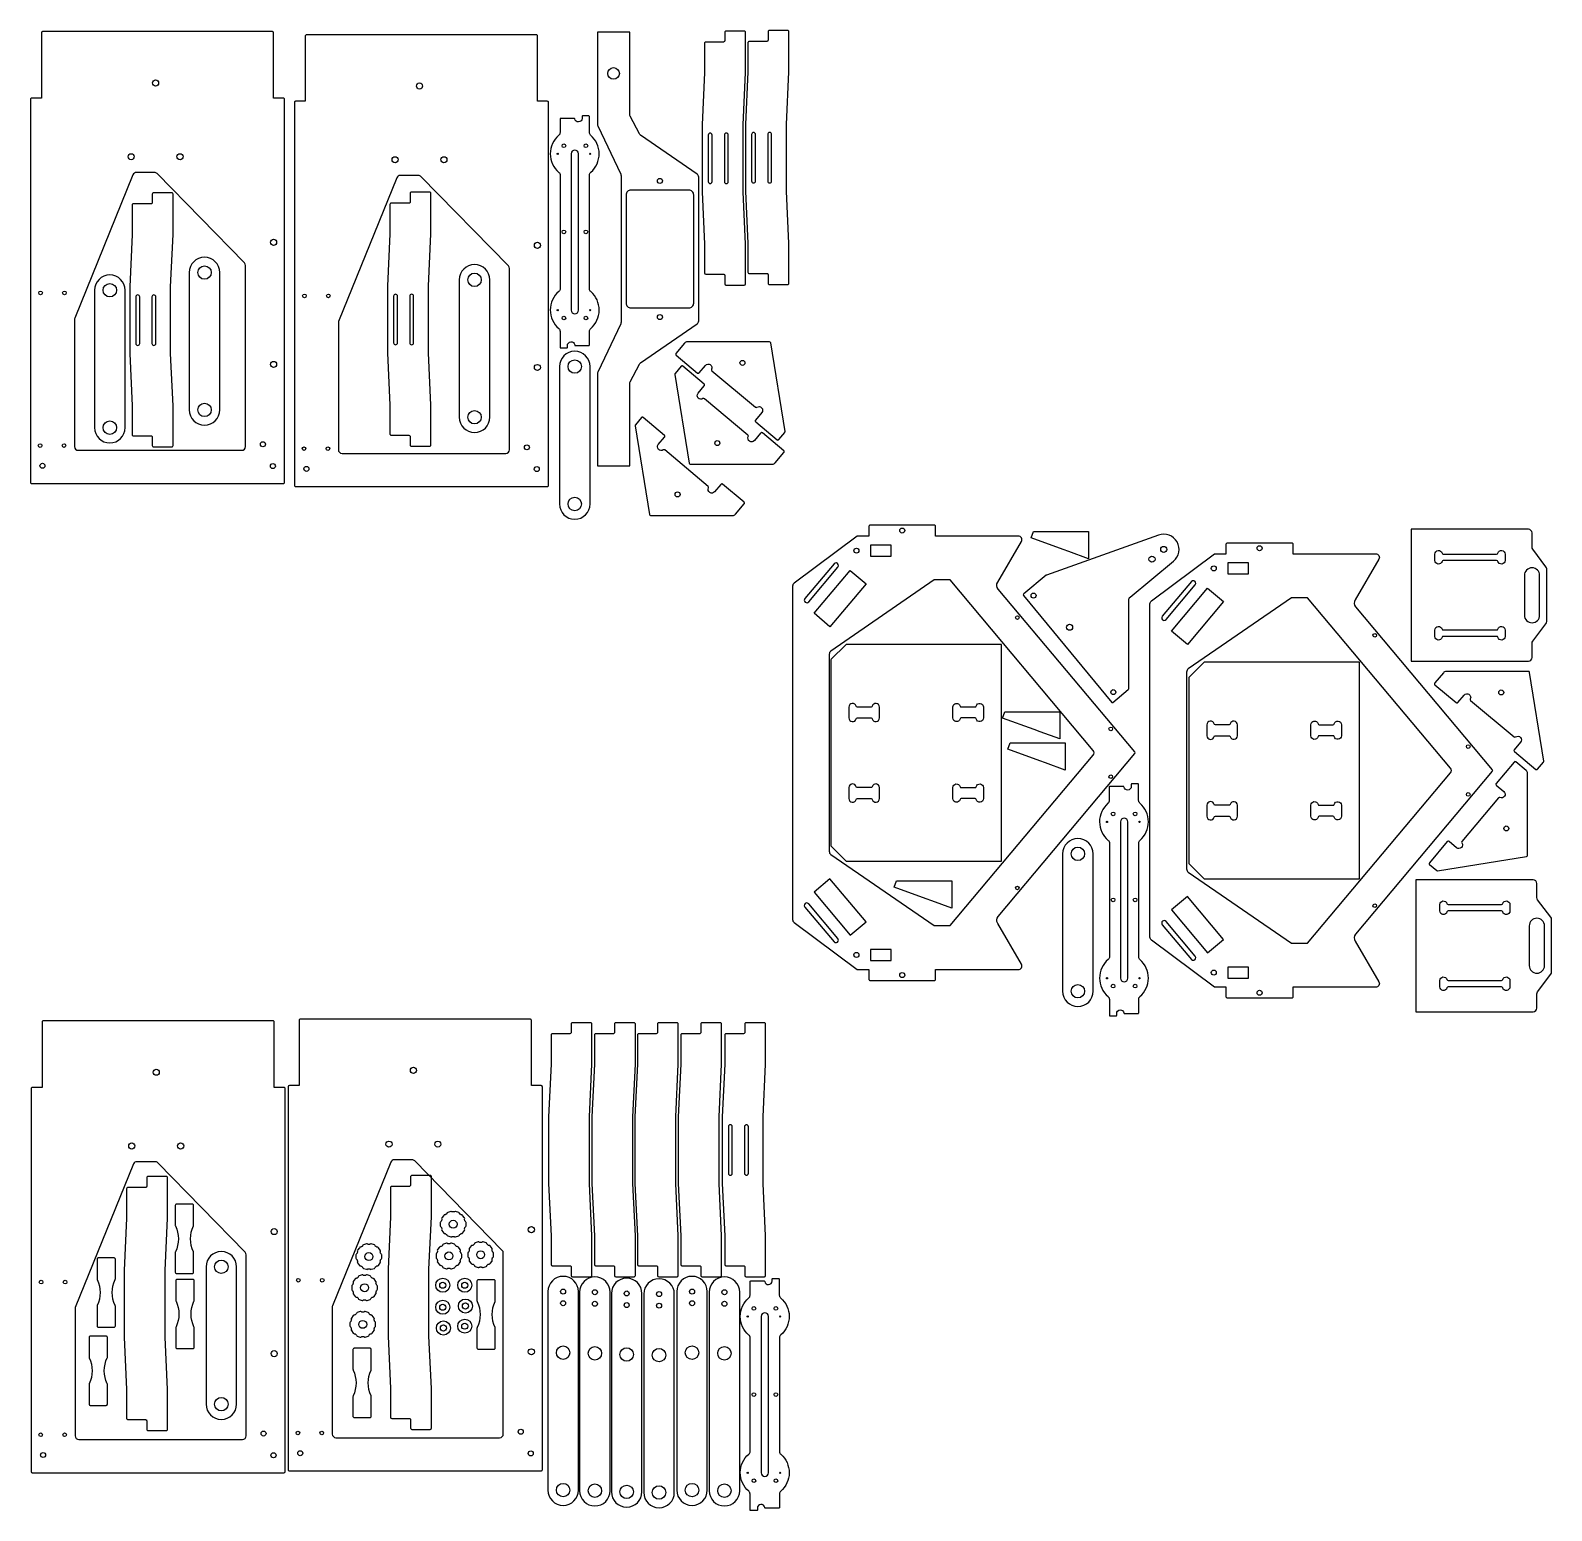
# Model space of a CAD drawing. Header units: millimetres. Extents: x -1778 to 3212, y -1781 to 643.
# Drawn here: x 722 to 3212, y -1781 to 643 of the extents above; entities that cross this region are included whole.
import ezdxf

# ---------------------------------------------------------------- set-up
doc = ezdxf.new("R2010")
doc.units = ezdxf.units.MM
doc.layers.add('Schneiden', color=7, linetype='Continuous')

msp = doc.modelspace()

# ---------------------------------------------------------------- linework, layer by layer
at = {"layer": 'Schneiden', "color": 250, "linetype": 'Continuous'}
for points in [[(757, -99), (767, -99), (1093, -99), (1103, -99), (1136, -99, 0.414214), (1138, -97), (1138, 530, 0.414214), (1136, 532), (1120, 532), (1120, 581.5), (1120, 591.5), (1120, 639, 0.414214), (1118, 641), (742, 641, 0.414214), (740, 639), (740, 591.5), (740, 581.5), (740, 532), (724, 532, 0.414214), (722, 530), (722, -97, 0.414214), (724, -99)], [(1189, -104), (1199, -104), (1525, -104), (1535, -104), (1568, -104, 0.414214), (1570, -102), (1570, 525, 0.414214), (1568, 527), (1552, 527), (1552, 576.5), (1552, 586.5), (1552, 634, 0.414214), (1550, 636), (1174, 636, 0.414214), (1172, 634), (1172, 586.5), (1172, 576.5), (1172, 527), (1156, 527, 0.414214), (1154, 525), (1154, -102, 0.414214), (1156, -104)], [(1720.7, 471.4, -0.121609), (1718.8, 473.6), (1703.7, 502.3, -0.121609), (1703, 505.1), (1703, 640), (1650, 640), (1650, 489.1, 0.11159), (1650.6, 486.5), (1688.2, 407.5, -0.11159), (1688.8, 404.9), (1688.8, 165.1, -0.11159), (1688.2, 162.5), (1650.6, 83.5, 0.11159), (1650, 80.9), (1650, -70), (1703, -70), (1703, 64.9, -0.121609), (1703.7, 67.7), (1718.8, 96.4, -0.121609), (1720.7, 98.6), (1813.4, 162.4, 0.246869), (1816, 167.3), (1816, 402.7, 0.246869), (1813.4, 407.6)], [(1830.5, 244), (1840.5, 244), (1856.5, 244, -0.414214), (1858.5, 242), (1858.5, 228, 0.414214), (1860.5, 226), (1890.5, 226, 0.414214), (1892.5, 228), (1892.5, 292.9, 0.01162), (1892.5, 293.1), (1888.5, 378.9, -0.01162), (1888.5, 379.1), (1888.5, 487.9, -0.01162), (1888.5, 488.1), (1892.5, 573.9, 0.01162), (1892.5, 574.1), (1892.5, 640, 0.414214), (1890.5, 642), (1860.5, 642, 0.414214), (1858.5, 640), (1858.5, 626, -0.414214), (1856.5, 624), (1840.5, 624), (1830.5, 624), (1827.5, 624, 0.414214), (1825.5, 622), (1825.5, 574.1, -0.01162), (1825.5, 573.9), (1821.5, 488.1, 0.01162), (1821.5, 487.9), (1821.5, 379.1, 0.01162), (1821.5, 378.9), (1825.5, 293.1, -0.01162), (1825.5, 292.9), (1825.5, 246, 0.414214), (1827.5, 244)], [(1901.5, 245), (1911.5, 245), (1927.5, 245, -0.414214), (1929.5, 243), (1929.5, 229, 0.414214), (1931.5, 227), (1961.5, 227, 0.414214), (1963.5, 229), (1963.5, 293.9, 0.01162), (1963.5, 294.1), (1959.5, 379.9, -0.01162), (1959.5, 380.1), (1959.5, 488.9, -0.01162), (1959.5, 489.1), (1963.5, 574.9, 0.01162), (1963.5, 575.1), (1963.5, 641, 0.414214), (1961.5, 643), (1931.5, 643, 0.414214), (1929.5, 641), (1929.5, 627, -0.414214), (1927.5, 625), (1911.5, 625), (1901.5, 625), (1898.5, 625, 0.414214), (1896.5, 623), (1896.5, 575.1, -0.01162), (1896.5, 574.9), (1892.5, 489.1, 0.01162), (1892.5, 488.9), (1892.5, 380.1, 0.01162), (1892.5, 379.9), (1896.5, 294.1, -0.01162), (1896.5, 293.9), (1896.5, 247, 0.414214), (1898.5, 245)], [(1637, 150.1, -0.218466), (1639.1, 154.7, 0.45717), (1639.3, 215.2, -0.217028), (1637.2, 219.7), (1637.2, 406.3, -0.217028), (1639.3, 410.8, 0.457998), (1639, 471.4, -0.219183), (1636.9, 476), (1636.9, 502, 0.414214), (1635.9, 503), (1625.9, 503, 0.414214), (1624.9, 502), (1624.9, 499, -0.930777), (1613, 498.1, 0.372825), (1612, 499), (1605.9, 499), (1595.9, 499), (1589.9, 499, 0.414214), (1588.9, 498), (1588.9, 475.8, -0.217748), (1586.8, 471.3, 0.459656), (1587.1, 410.5, -0.219898), (1589.2, 406), (1589.2, 220, -0.219898), (1587.1, 215.5, 0.460487), (1586.9, 154.7, -0.218466), (1589, 150.1), (1589, 124, 0.414214), (1590, 123), (1600, 123, 0.414214), (1601, 124), (1601, 127, -0.930777), (1612.9, 127.9, 0.372825), (1613.9, 127), (1620, 127), (1630, 127), (1636, 127, 0.414214), (1637, 128)], [(1831.5, 395.4, 1), (1837.9, 395.4), (1837.9, 471.6, 1), (1831.5, 471.6)], [(1864.3, 471.6, 1), (1857.9, 471.6), (1857.9, 395.4, 1), (1864.3, 395.4)], [(1902.5, 396.4, 1), (1908.9, 396.4), (1908.9, 472.6, 1), (1902.5, 472.6)], [(1935.3, 472.6, 1), (1928.9, 472.6), (1928.9, 396.4, 1), (1935.3, 396.4)], [(1607.2, 185, 1), (1619.2, 185), (1619.2, 441, 1), (1607.2, 441)], [(929.3, 408.6, 0.201931), (925, 410.4), (895.5, 410.4, 0.305354), (889.9, 406.7), (794.5, 171.5, 0.096637), (794.1, 169.3), (794.1, -38.6, 0.414214), (800.1, -44.6), (1068.1, -44.6, 0.414214), (1074.1, -38.6), (1074.1, 258, 0.195897), (1072.4, 262.2)], [(1361.3, 403.6, 0.201931), (1357, 405.4), (1327.5, 405.4, 0.305354), (1321.9, 401.7), (1226.5, 166.5, 0.096637), (1226.1, 164.3), (1226.1, -43.6, 0.414214), (1232.1, -49.6), (1500.1, -49.6, 0.414214), (1506.1, -43.6), (1506.1, 253, 0.195897), (1504.4, 257.2)], [(955.5, -37), (955.5, 27.9, 0.01162), (955.5, 28.1), (951.5, 113.9, -0.01162), (951.5, 114.1), (951.5, 222.9, -0.01162), (951.5, 223.1), (955.5, 308.9, 0.01162), (955.5, 309.1), (955.5, 375, 0.414214), (953.5, 377), (923.5, 377, 0.414214), (921.5, 375), (921.5, 361, -0.414214), (919.5, 359), (903.5, 359), (893.5, 359), (890.5, 359, 0.414214), (888.5, 357), (888.5, 309.1, -0.01162), (888.5, 308.9), (884.5, 223.1, 0.01162), (884.5, 222.9), (884.5, 114.1, 0.01162), (884.5, 113.9), (888.5, 28.1, -0.01162), (888.5, 27.9), (888.5, -19, 0.414214), (890.5, -21), (893.5, -21), (903.5, -21), (919.5, -21, -0.414214), (921.5, -23), (921.5, -37, 0.414214), (923.5, -39), (953.5, -39, 0.414214)], [(1377.5, -36), (1377.5, 28.9, 0.01162), (1377.5, 29.1), (1373.5, 114.9, -0.01162), (1373.5, 115.1), (1373.5, 223.9, -0.01162), (1373.5, 224.1), (1377.5, 309.9, 0.01162), (1377.5, 310.1), (1377.5, 376, 0.414214), (1375.5, 378), (1345.5, 378, 0.414214), (1343.5, 376), (1343.5, 362, -0.414214), (1341.5, 360), (1325.5, 360), (1315.5, 360), (1312.5, 360, 0.414214), (1310.5, 358), (1310.5, 310.1, -0.01162), (1310.5, 309.9), (1306.5, 224.1, 0.01162), (1306.5, 223.9), (1306.5, 115.1, 0.01162), (1306.5, 114.9), (1310.5, 29.1, -0.01162), (1310.5, 28.9), (1310.5, -18, 0.414214), (1312.5, -20), (1315.5, -20), (1325.5, -20), (1341.5, -20, -0.414214), (1343.5, -22), (1343.5, -36, 0.414214), (1345.5, -38), (1375.5, -38, 0.414214)], [(1705, 188.5), (1799.8, 188.5, 0.414214), (1807.8, 196.5), (1807.8, 373.5, 0.414214), (1799.8, 381.5), (1705, 381.5, 0.414214), (1697, 373.5), (1697, 196.5, 0.414214)], [(1032, 246.5, 1), (982, 246.5), (982, 21.5, 1), (1032, 21.5)], [(1474, 234.5, 1), (1424, 234.5), (1424, 9.5, 1), (1474, 9.5)], [(877, 217.5, 1), (827, 217.5), (827, -7.5, 1), (877, -7.5)], [(894.5, 130.4, 1), (900.9, 130.4), (900.9, 206.6, 1), (894.5, 206.6)], [(927.3, 206.6, 1), (920.9, 206.6), (920.9, 130.4, 1), (927.3, 130.4)], [(1316.5, 131.4, 1), (1322.9, 131.4), (1322.9, 207.6, 1), (1316.5, 207.6)], [(1349.3, 207.6, 1), (1342.9, 207.6), (1342.9, 131.4, 1), (1349.3, 131.4)], [(1827, 94.5, -0.881018), (1837, 88, 0.341999), (1837.5, 85.6), (1908.7, 25.9, 0.341999), (1911.1, 25.8, -0.881018), (1919.2, 17.1), (1908.9, 4.8, 0.414214), (1909.2, 2), (1944.1, -27.3, 0.414214), (1946.9, -27.1), (1956.7, -15.4, 0.217775), (1957.2, -13.8), (1933.8, 131.5, 0.36821), (1931.8, 133.2), (1797.5, 133.2, 0.221695), (1792.9, 131), (1778.7, 114.1, 0.414214), (1779, 111.3), (1813.9, 81.9, 0.414214), (1816.7, 82.2)], [(1638, 92.5, 1), (1588, 92.5), (1588, -132.5, 1), (1638, -132.5)], [(1907, -28.6, -0.881018), (1897, -22.2, 0.341999), (1896.5, -19.8), (1825.3, 39.9, 0.341999), (1822.9, 40, -0.881018), (1814.8, 48.8), (1825.1, 61, 0.414214), (1824.8, 63.8), (1789.9, 93.2, 0.414214), (1787.1, 92.9), (1777.3, 81.2, 0.217775), (1776.8, 79.6), (1800.2, -65.6, 0.36821), (1802.2, -67.3), (1936.5, -67.3, 0.221695), (1941.1, -65.2), (1955.3, -48.2, 0.414214), (1955.1, -45.4), (1920.1, -16.1, 0.414214), (1917.3, -16.4)], [(1842, -112.6, -0.881018), (1832, -106.2, 0.341999), (1831.5, -103.8), (1760.3, -44.1, 0.341999), (1757.9, -44, -0.881018), (1749.8, -35.2), (1760.1, -23, 0.414214), (1759.8, -20.2), (1724.9, 9.2, 0.414214), (1722.1, 8.9), (1712.3, -2.8, 0.217775), (1711.8, -4.4), (1735.2, -149.6, 0.36821), (1737.2, -151.3), (1871.5, -151.3, 0.221695), (1876.1, -149.2), (1890.3, -132.2, 0.414214), (1890.1, -129.4), (1855.1, -100.1, 0.414214), (1852.3, -100.4)], [(2203.6, -895), (2339.1, -895, 0.579471), (2344.3, -886), (2305.3, -819.4, -0.317047), (2306.2, -807.9), (2530, -541.3, 0.36397), (2530, -538.7), (2306.2, -272.1, -0.317047), (2305.3, -260.6), (2344.3, -194, 0.579471), (2339.1, -185), (2203.6, -185), (2203.6, -169, 0.414214), (2201.6, -167), (2096.6, -167, 0.414214), (2094.6, -169), (2094.6, -185), (2075.5, -185), (1972, -262.2, 0.236828), (1969.6, -267), (1969.6, -813, 0.236828), (1972, -817.8), (2075.5, -895), (2094.6, -895), (2094.6, -911, 0.414214), (2096.6, -913), (2201.6, -913, 0.414214), (2203.6, -911)], [(3181.2, -206.7, -0.163344), (3180, -203.1), (3180, -180, 0.414214), (3174, -174), (2982, -174), (2982, -390), (3174, -390, 0.414214), (3180, -384), (3180, -360.9, -0.163344), (3181.2, -357.3), (3202.8, -328.8, 0.163344), (3204, -325.2), (3204, -238.8, 0.163344), (3202.8, -235.2)], [(2384.7, -249.3), (2347.9, -279.7, 0.414214), (2347.7, -282.5), (2492.3, -457.5, 0.414214), (2493.7, -457.6), (2519.1, -436.6, 0.223711), (2519.9, -435), (2519.9, -289.6, -0.223711), (2522.1, -285), (2593.1, -226.3, 0.839713), (2568.8, -183.5), (2385.3, -249, 0.087126)], [(2891.2, -836.9, 0.317047), (2890.3, -848.4), (2929.3, -915, -0.579471), (2924.1, -924), (2788.6, -924), (2788.6, -940, -0.414214), (2786.6, -942), (2681.6, -942, -0.414214), (2679.6, -940), (2679.6, -924), (2660.5, -924), (2557, -846.8, -0.236828), (2554.6, -842), (2554.6, -296, -0.236828), (2557, -291.2), (2660.5, -214), (2679.6, -214), (2679.6, -198, -0.414214), (2681.6, -196), (2786.6, -196, -0.414214), (2788.6, -198), (2788.6, -214), (2924.1, -214, -0.579471), (2929.3, -223), (2890.3, -289.6, 0.317047), (2891.2, -301.1), (3115, -567.7, -0.36397), (3115, -570.3)], [(3122, -214.5, 0.340196), (3124, -213.1, -0.878153), (3135.8, -214.6), (3135.8, -225, -0.878153), (3124, -226.5, 0.340196), (3122, -225), (3034.7, -225, 0.340196), (3032.8, -226.5, -0.878153), (3021, -225), (3021, -214.6, -0.878153), (3032.8, -213.1, 0.340196), (3034.7, -214.5)], [(2043.7, -235.8, 1), (2037.4, -230.6), (1989.7, -287.4, 1), (1996, -292.7)], [(3167.5, -314.5, 1), (3192.5, -314.5), (3192.5, -249.5, 1), (3167.5, -249.5)], [(2029.6, -701.3, 0.246315), (2032.2, -706.3), (2201.1, -823), (2227.5, -823), (2461.7, -543.9, 0.36397), (2461.7, -536.1), (2227.5, -257), (2201.1, -257), (2032.2, -373.7, 0.246315), (2029.6, -378.7)], [(2628.7, -264.8, 1), (2622.4, -259.6), (2574.7, -316.4, 1), (2581, -321.7)], [(2614.6, -730.3, 0.246315), (2617.2, -735.3), (2786.1, -852), (2812.5, -852), (3046.7, -572.9, 0.36397), (3046.7, -565.1), (2812.5, -286), (2786.1, -286), (2617.2, -402.7, 0.246315), (2614.6, -407.7)], [(3034.7, -338.9), (3122, -338.9, 0.340196), (3124, -337.5, -0.878153), (3135.8, -339), (3135.8, -349.4, -0.878153), (3124, -350.9, 0.340196), (3122, -349.4), (3034.7, -349.4, 0.340196), (3032.8, -350.9, -0.878153), (3021, -349.4), (3021, -339, -0.878153), (3032.8, -337.5, 0.340196)], [(2032.8, -693.1), (2056.6, -716.9, 0.198912), (2058, -717.5), (2302.2, -717.5), (2311.8, -717.5), (2311.8, -362.5), (2302.2, -362.5), (2058, -362.5, 0.198912), (2056.6, -363.1), (2032.8, -386.9, 0.198912), (2032.2, -388.3), (2032.2, -691.7, 0.198912)], [(2618.8, -722.1), (2642.6, -745.9, 0.198912), (2644, -746.5), (2888.2, -746.5), (2897.8, -746.5), (2897.8, -391.5), (2888.2, -391.5), (2644, -391.5, 0.198912), (2642.6, -392.1), (2618.8, -415.9, 0.198912), (2618.2, -417.3), (2618.2, -720.7, 0.198912)], [(3069, -445.4, -0.881018), (3079, -451.8, 0.341999), (3079.5, -454.2), (3150.7, -513.9, 0.341999), (3153.1, -514, -0.881018), (3161.2, -522.8), (3150.9, -535, 0.414214), (3151.2, -537.8), (3186.1, -567.1, 0.414214), (3188.9, -566.9), (3198.7, -555.2, 0.217775), (3199.2, -553.6), (3175.8, -408.3, 0.36821), (3173.8, -406.7), (3039.5, -406.7, 0.221695), (3034.9, -408.8), (3020.7, -425.7, 0.414214), (3021, -428.6), (3055.9, -457.9, 0.414214), (3058.7, -457.6)], [(2075.6, -465.1, -0.341999), (2073.7, -463.6, 0.881018), (2061.8, -465.1), (2061.8, -483, 0.881018), (2073.7, -484.5, -0.341999), (2075.6, -483), (2098.2, -483, -0.341999), (2100.1, -484.5, 0.881018), (2111.9, -483), (2111.9, -465.1, 0.881018), (2100.1, -463.6, -0.341999), (2098.2, -465.1)], [(2268.2, -465, 0.341999), (2270.1, -463.5, -0.881018), (2281.9, -465), (2281.9, -483, -0.881018), (2270.1, -484.5, 0.341999), (2268.2, -483), (2245.6, -483, 0.341999), (2243.7, -484.5, -0.881018), (2231.8, -483), (2231.8, -465, -0.881018), (2243.7, -463.5, 0.341999), (2245.6, -465)], [(2661.6, -494.1, -0.341999), (2659.7, -492.6, 0.881018), (2647.8, -494.1), (2647.8, -512, 0.881018), (2659.7, -513.5, -0.341999), (2661.6, -512), (2684.2, -512, -0.341999), (2686.1, -513.5, 0.881018), (2697.9, -512), (2697.9, -494.1, 0.881018), (2686.1, -492.6, -0.341999), (2684.2, -494.1)], [(2854.2, -494, 0.341999), (2856.1, -492.5, -0.881018), (2867.9, -494), (2867.9, -512, -0.881018), (2856.1, -513.5, 0.341999), (2854.2, -512), (2831.6, -512, 0.341999), (2829.7, -513.5, -0.881018), (2817.8, -512), (2817.8, -494, -0.881018), (2829.7, -492.5, 0.341999), (2831.6, -494)], [(3133.8, -603.3, -0.881018), (3127.3, -613.3, 0.341999), (3124.9, -613.8), (3065.2, -685, 0.341999), (3065.1, -687.4, -0.881018), (3056.4, -695.5), (3044.1, -685.2, 0.414214), (3041.3, -685.5), (3012, -720.4, 0.414214), (3012.2, -723.2), (3023.9, -733, 0.217775), (3025.5, -733.5), (3170.8, -710.1, 0.36821), (3172.5, -708.1), (3172.5, -573.8, 0.221695), (3170.3, -569.2), (3153.4, -555, 0.414214), (3150.6, -555.2), (3121.3, -590.2, 0.414214), (3121.5, -593)], [(2061.8, -615, 0.881018), (2073.7, -616.5, -0.341999), (2075.6, -615), (2098.2, -615, -0.341999), (2100.1, -616.5, 0.881018), (2111.9, -615), (2111.9, -597, 0.881018), (2100.1, -595.5, -0.341999), (2098.2, -597), (2075.6, -597, -0.341999), (2073.7, -595.5, 0.881018), (2061.8, -597)], [(2245.6, -597), (2268.2, -597, 0.341999), (2270.1, -595.5, -0.881018), (2281.9, -597), (2281.9, -615, -0.881018), (2270.1, -616.5, 0.341999), (2268.2, -615), (2245.6, -615, 0.341999), (2243.7, -616.5, -0.881018), (2231.8, -615), (2231.8, -597, -0.881018), (2243.7, -595.5, 0.341999)], [(2488.3, -688), (2488.3, -874, -0.219898), (2486.1, -878.5, 0.460487), (2486, -939.3, -0.218466), (2488.1, -943.9), (2488.1, -970, 0.414214), (2489.1, -971), (2499.1, -971, 0.414214), (2500.1, -970), (2500.1, -967, -0.930777), (2512, -966.1, 0.372825), (2513, -967), (2519, -967), (2529, -967), (2535.1, -967, 0.414214), (2536.1, -966), (2536.1, -943.9, -0.218466), (2538.1, -939.3, 0.45717), (2538.3, -878.8, -0.217028), (2536.3, -874.3), (2536.3, -687.7, -0.217028), (2538.3, -683.2, 0.457998), (2538.1, -622.6, -0.219183), (2536, -618), (2536, -592, 0.414214), (2535, -591), (2525, -591, 0.414214), (2524, -592), (2524, -595, -0.930777), (2512, -595.9, 0.372825), (2511, -595), (2505, -595), (2495, -595), (2489, -595, 0.414214), (2488, -596), (2488, -618.2, -0.217748), (2485.9, -622.7, 0.459656), (2486.1, -683.5, -0.219898)], [(2647.8, -644, 0.881018), (2659.7, -645.5, -0.341999), (2661.6, -644), (2684.2, -644, -0.341999), (2686.1, -645.5, 0.881018), (2697.9, -644), (2697.9, -626, 0.881018), (2686.1, -624.5, -0.341999), (2684.2, -626), (2661.6, -626, -0.341999), (2659.7, -624.5, 0.881018), (2647.8, -626)], [(2831.6, -626), (2854.2, -626, 0.341999), (2856.1, -624.5, -0.881018), (2867.9, -626), (2867.9, -644, -0.881018), (2856.1, -645.5, 0.341999), (2854.2, -644), (2831.6, -644, 0.341999), (2829.7, -645.5, -0.881018), (2817.8, -644), (2817.8, -626, -0.881018), (2829.7, -624.5, 0.341999)], [(2506.3, -909, 1), (2518.3, -909), (2518.3, -653, 1), (2506.3, -653)], [(2461.6, -705.5, 1), (2411.6, -705.5), (2411.6, -930.5, 1), (2461.6, -930.5)], [(3210.8, -902.8, 0.163344), (3212, -899.2), (3212, -812.8, 0.163344), (3210.8, -809.2), (3189.2, -780.7, -0.163344), (3188, -777.1), (3188, -754, 0.414214), (3182, -748), (2990, -748), (2990, -964), (3182, -964, 0.414214), (3188, -958), (3188, -934.9, -0.163344), (3189.2, -931.3)], [(1996, -787.3, 1), (1989.7, -792.6), (2037.4, -849.4, 1), (2043.7, -844.2)], [(3143.8, -788.6), (3143.8, -799, -0.878153), (3132, -800.5, 0.340196), (3130, -799), (3042.7, -799, 0.340196), (3040.8, -800.5, -0.878153), (3029, -799), (3029, -788.6, -0.878153), (3040.8, -787.1, 0.340196), (3042.7, -788.5), (3130, -788.5, 0.340196), (3132, -787.1, -0.878153)], [(2581, -816.3, 1), (2574.7, -821.6), (2622.4, -878.4, 1), (2628.7, -873.2)], [(3175.5, -888.5, 1), (3200.5, -888.5), (3200.5, -823.5, 1), (3175.5, -823.5)], [(3042.7, -912.9), (3130, -912.9, 0.340196), (3132, -911.5, -0.878153), (3143.8, -913), (3143.8, -923.4, -0.878153), (3132, -924.9, 0.340196), (3130, -923.4), (3042.7, -923.4, 0.340196), (3040.8, -924.9, -0.878153), (3029, -923.4), (3029, -913, -0.878153), (3040.8, -911.5, 0.340196)], [(758, -1719), (768, -1719), (1094, -1719), (1104, -1719), (1137, -1719, 0.414214), (1139, -1717), (1139, -1090, 0.414214), (1137, -1088), (1121, -1088), (1121, -1038.5), (1121, -1028.5), (1121, -981, 0.414214), (1119, -979), (743, -979, 0.414214), (741, -981), (741, -1028.5), (741, -1038.5), (741, -1088), (725, -1088, 0.414214), (723, -1090), (723, -1717, 0.414214), (725, -1719)], [(1179, -1716), (1189, -1716), (1515, -1716), (1525, -1716), (1558, -1716, 0.414214), (1560, -1714), (1560, -1087, 0.414214), (1558, -1085), (1542, -1085), (1542, -1035.5), (1542, -1025.5), (1542, -978, 0.414214), (1540, -976), (1164, -976, 0.414214), (1162, -978), (1162, -1025.5), (1162, -1035.5), (1162, -1085), (1146, -1085, 0.414214), (1144, -1087), (1144, -1714, 0.414214), (1146, -1716)], [(1641.2, -1396), (1641.2, -1331.1, 0.01162), (1641.2, -1330.9), (1637.2, -1245.1, -0.01162), (1637.2, -1244.9), (1637.2, -1136.1, -0.01162), (1637.2, -1135.9), (1641.2, -1050.1, 0.01162), (1641.2, -1049.9), (1641.2, -984, 0.414214), (1639.2, -982), (1609.2, -982, 0.414214), (1607.2, -984), (1607.2, -998, -0.414214), (1605.2, -1000), (1589.2, -1000), (1579.2, -1000), (1576.2, -1000, 0.414214), (1574.2, -1002), (1574.2, -1049.9, -0.01162), (1574.2, -1050.1), (1570.2, -1135.9, 0.01162), (1570.2, -1136.1), (1570.2, -1244.9, 0.01162), (1570.2, -1245.1), (1574.2, -1330.9, -0.01162), (1574.2, -1331.1), (1574.2, -1378, 0.414214), (1576.2, -1380), (1579.2, -1380), (1589.2, -1380), (1605.2, -1380, -0.414214), (1607.2, -1382), (1607.2, -1396, 0.414214), (1609.2, -1398), (1639.2, -1398, 0.414214)], [(1650.2, -1380), (1660.2, -1380), (1676.2, -1380, -0.414214), (1678.2, -1382), (1678.2, -1396, 0.414214), (1680.2, -1398), (1710.2, -1398, 0.414214), (1712.2, -1396), (1712.2, -1331.1, 0.01162), (1712.2, -1330.9), (1708.2, -1245.1, -0.01162), (1708.2, -1244.9), (1708.2, -1136.1, -0.01162), (1708.2, -1135.9), (1712.2, -1050.1, 0.01162), (1712.2, -1049.9), (1712.2, -984, 0.414214), (1710.2, -982), (1680.2, -982, 0.414214), (1678.2, -984), (1678.2, -998, -0.414214), (1676.2, -1000), (1660.2, -1000), (1650.2, -1000), (1647.2, -1000, 0.414214), (1645.2, -1002), (1645.2, -1049.9, -0.01162), (1645.2, -1050.1), (1641.2, -1135.9, 0.01162), (1641.2, -1136.1), (1641.2, -1244.9, 0.01162), (1641.2, -1245.1), (1645.2, -1330.9, -0.01162), (1645.2, -1331.1), (1645.2, -1378, 0.414214), (1647.2, -1380)], [(1782.5, -1396), (1782.5, -1331.1, 0.01162), (1782.5, -1330.9), (1778.5, -1245.1, -0.01162), (1778.5, -1244.9), (1778.5, -1136.1, -0.01162), (1778.5, -1135.9), (1782.5, -1050.1, 0.01162), (1782.5, -1049.9), (1782.5, -984, 0.414214), (1780.5, -982), (1750.5, -982, 0.414214), (1748.5, -984), (1748.5, -998, -0.414214), (1746.5, -1000), (1730.5, -1000), (1720.5, -1000), (1717.5, -1000, 0.414214), (1715.5, -1002), (1715.5, -1049.9, -0.01162), (1715.5, -1050.1), (1711.5, -1135.9, 0.01162), (1711.5, -1136.1), (1711.5, -1244.9, 0.01162), (1711.5, -1245.1), (1715.5, -1330.9, -0.01162), (1715.5, -1331.1), (1715.5, -1378, 0.414214), (1717.5, -1380), (1720.5, -1380), (1730.5, -1380), (1746.5, -1380, -0.414214), (1748.5, -1382), (1748.5, -1396, 0.414214), (1750.5, -1398), (1780.5, -1398, 0.414214)], [(1791.5, -1380), (1801.5, -1380), (1817.5, -1380, -0.414214), (1819.5, -1382), (1819.5, -1396, 0.414214), (1821.5, -1398), (1851.5, -1398, 0.414214), (1853.5, -1396), (1853.5, -1331.1, 0.01162), (1853.5, -1330.9), (1849.5, -1245.1, -0.01162), (1849.5, -1244.9), (1849.5, -1136.1, -0.01162), (1849.5, -1135.9), (1853.5, -1050.1, 0.01162), (1853.5, -1049.9), (1853.5, -984, 0.414214), (1851.5, -982), (1821.5, -982, 0.414214), (1819.5, -984), (1819.5, -998, -0.414214), (1817.5, -1000), (1801.5, -1000), (1791.5, -1000), (1788.5, -1000, 0.414214), (1786.5, -1002), (1786.5, -1049.9, -0.01162), (1786.5, -1050.1), (1782.5, -1135.9, 0.01162), (1782.5, -1136.1), (1782.5, -1244.9, 0.01162), (1782.5, -1245.1), (1786.5, -1330.9, -0.01162), (1786.5, -1331.1), (1786.5, -1378, 0.414214), (1788.5, -1380)], [(1863.5, -1380), (1873.5, -1380), (1889.5, -1380, -0.414214), (1891.5, -1382), (1891.5, -1396, 0.414214), (1893.5, -1398), (1923.5, -1398, 0.414214), (1925.5, -1396), (1925.5, -1331.1, 0.01162), (1925.5, -1330.9), (1921.5, -1245.1, -0.01162), (1921.5, -1244.9), (1921.5, -1136.1, -0.01162), (1921.5, -1135.9), (1925.5, -1050.1, 0.01162), (1925.5, -1049.9), (1925.5, -984, 0.414214), (1923.5, -982), (1893.5, -982, 0.414214), (1891.5, -984), (1891.5, -998, -0.414214), (1889.5, -1000), (1873.5, -1000), (1863.5, -1000), (1860.5, -1000, 0.414214), (1858.5, -1002), (1858.5, -1049.9, -0.01162), (1858.5, -1050.1), (1854.5, -1135.9, 0.01162), (1854.5, -1136.1), (1854.5, -1244.9, 0.01162), (1854.5, -1245.1), (1858.5, -1330.9, -0.01162), (1858.5, -1331.1), (1858.5, -1378, 0.414214), (1860.5, -1380)], [(1864.5, -1228.6, 1), (1870.9, -1228.6), (1870.9, -1152.4, 1), (1864.5, -1152.4)], [(1897.3, -1152.4, 1), (1890.9, -1152.4), (1890.9, -1228.6, 1), (1897.3, -1228.6)], [(930.3, -1211.4, 0.201931), (926, -1209.6), (896.5, -1209.6, 0.305354), (890.9, -1213.3), (795.5, -1448.5, 0.096637), (795.1, -1450.7), (795.1, -1658.6, 0.414214), (801.1, -1664.6), (1069.1, -1664.6, 0.414214), (1075.1, -1658.6), (1075.1, -1362, 0.195897), (1073.4, -1357.8)], [(1351.3, -1208.4, 0.201931), (1347, -1206.6), (1317.5, -1206.6, 0.305354), (1311.9, -1210.3), (1216.5, -1445.5, 0.096637), (1216.1, -1447.7), (1216.1, -1655.6, 0.414214), (1222.1, -1661.6), (1490.1, -1661.6, 0.414214), (1496.1, -1655.6), (1496.1, -1359, 0.195897), (1494.4, -1354.8)], [(946.4, -1648), (946.4, -1583.1, 0.01162), (946.4, -1582.9), (942.4, -1497.1, -0.01162), (942.4, -1496.9), (942.4, -1388.1, -0.01162), (942.4, -1387.9), (946.4, -1302.1, 0.01162), (946.4, -1301.9), (946.4, -1236, 0.414214), (944.4, -1234), (914.4, -1234, 0.414214), (912.4, -1236), (912.4, -1250, -0.414214), (910.4, -1252), (894.5, -1252), (884.5, -1252), (881.4, -1252, 0.414214), (879.4, -1254), (879.4, -1301.9, -0.01162), (879.4, -1302.1), (875.4, -1387.9, 0.01162), (875.4, -1388.1), (875.4, -1496.9, 0.01162), (875.4, -1497.1), (879.4, -1582.9, -0.01162), (879.4, -1583.1), (879.4, -1630, 0.414214), (881.4, -1632), (884.5, -1632), (894.5, -1632), (910.4, -1632, -0.414214), (912.4, -1634), (912.4, -1648, 0.414214), (914.4, -1650), (944.4, -1650, 0.414214)], [(1316.4, -1630), (1326.4, -1630), (1342.4, -1630, -0.414214), (1344.4, -1632), (1344.4, -1646, 0.414214), (1346.4, -1648), (1376.4, -1648, 0.414214), (1378.4, -1646), (1378.4, -1581.1, 0.01162), (1378.4, -1580.9), (1374.4, -1495.1, -0.01162), (1374.4, -1494.9), (1374.4, -1386.1, -0.01162), (1374.4, -1385.9), (1378.4, -1300.1, 0.01162), (1378.4, -1299.9), (1378.4, -1234, 0.414214), (1376.4, -1232), (1346.4, -1232, 0.414214), (1344.4, -1234), (1344.4, -1248, -0.414214), (1342.4, -1250), (1326.4, -1250), (1316.4, -1250), (1313.4, -1250, 0.414214), (1311.4, -1252), (1311.4, -1299.9, -0.01162), (1311.4, -1300.1), (1307.4, -1385.9, 0.01162), (1307.4, -1386.1), (1307.4, -1494.9, 0.01162), (1307.4, -1495.1), (1311.4, -1580.9, -0.01162), (1311.4, -1581.1), (1311.4, -1628, 0.414214), (1313.4, -1630)], [(989.1, -1313.5), (989.1, -1281.2, 0.414214), (987.1, -1279.2), (979.1, -1279.2), (969.1, -1279.2), (961.1, -1279.2, 0.414214), (959.1, -1281.2), (959.1, -1313.5, 0.109905), (959.4, -1314.8, -0.222497), (959.4, -1357.2, 0.109905), (959.1, -1358.5), (959.1, -1390.7, 0.414214), (961.1, -1392.7), (969.1, -1392.7), (979.1, -1392.7), (987.1, -1392.7, 0.414214), (989.1, -1390.7), (989.1, -1358.5, 0.109905), (988.8, -1357.2, -0.222497), (988.8, -1314.8, 0.109905)], [(1395.4, -1301.7, 0.268408), (1395.2, -1303.6, -0.196505), (1395.3, -1305, 0.020694), (1394.7, -1306.6, -0.196505), (1393.9, -1307.7, 0.268408), (1392.9, -1309.4), (1392.9, -1314.6, 0.268408), (1393.9, -1316.3, -0.196505), (1394.7, -1317.4, 0.020694), (1395.3, -1319, -0.196505), (1395.2, -1320.4, 0.268408), (1395.4, -1322.3), (1398.5, -1326.5, 0.268408), (1400.2, -1327.3, -0.196505), (1401.6, -1327.7, 0.020694), (1402.9, -1328.7, -0.196505), (1403.7, -1329.8, 0.268408), (1405, -1331.3), (1410, -1332.9, 0.268408), (1411.8, -1332.5, -0.196505), (1413.2, -1332, 0.020694), (1414.8, -1332, -0.196505), (1416.2, -1332.5, 0.268408), (1418, -1332.9), (1423, -1331.3, 0.268408), (1424.3, -1329.8, -0.196505), (1425.1, -1328.7, 0.020694), (1426.4, -1327.7, -0.196505), (1427.8, -1327.3, 0.268408), (1429.5, -1326.5), (1432.6, -1322.3, 0.268408), (1432.8, -1320.4, -0.196505), (1432.7, -1319, 0.020694), (1433.3, -1317.4, -0.196505), (1434.1, -1316.3, 0.268408), (1435.1, -1314.6), (1435.1, -1309.4, 0.268408), (1434.1, -1307.7, -0.196505), (1433.3, -1306.6, 0.020694), (1432.7, -1305, -0.196505), (1432.8, -1303.6, 0.268408), (1432.6, -1301.7), (1429.5, -1297.5, 0.268408), (1427.8, -1296.7, -0.196505), (1426.4, -1296.3, 0.020694), (1425.1, -1295.3, -0.196505), (1424.3, -1294.2, 0.268408), (1423, -1292.7), (1418, -1291.1, 0.268408), (1416.2, -1291.5, -0.196505), (1414.8, -1292, 0.020694), (1413.2, -1292, -0.196505), (1411.8, -1291.5, 0.268408), (1410, -1291.1), (1405, -1292.7, 0.268408), (1403.7, -1294.2, -0.196505), (1402.9, -1295.3, 0.020694), (1401.6, -1296.3, -0.196505), (1400.2, -1296.7, 0.268408), (1398.5, -1297.5)], [(1257.4, -1354.7, 0.268408), (1257.2, -1356.6, -0.196505), (1257.3, -1358, 0.020694), (1256.7, -1359.6, -0.196505), (1255.9, -1360.7, 0.268408), (1254.9, -1362.4), (1254.9, -1367.6, 0.268408), (1255.9, -1369.3, -0.196505), (1256.7, -1370.4, 0.020694), (1257.3, -1372, -0.196505), (1257.2, -1373.4, 0.268408), (1257.4, -1375.3), (1260.5, -1379.5, 0.268408), (1262.2, -1380.3, -0.196505), (1263.6, -1380.7, 0.020694), (1264.9, -1381.7, -0.196505), (1265.7, -1382.8, 0.268408), (1267, -1384.3), (1272, -1385.9, 0.268408), (1273.8, -1385.5, -0.196505), (1275.2, -1385, 0.020694), (1276.8, -1385, -0.196505), (1278.2, -1385.5, 0.268408), (1280, -1385.9), (1285, -1384.3, 0.268408), (1286.3, -1382.8, -0.196505), (1287.1, -1381.7, 0.020694), (1288.4, -1380.7, -0.196505), (1289.8, -1380.3, 0.268408), (1291.5, -1379.5), (1294.6, -1375.3, 0.268408), (1294.8, -1373.4, -0.196505), (1294.7, -1372, 0.020694), (1295.3, -1370.4, -0.196505), (1296.1, -1369.3, 0.268408), (1297.1, -1367.6), (1297.1, -1362.4, 0.268408), (1296.1, -1360.7, -0.196505), (1295.3, -1359.6, 0.020694), (1294.7, -1358, -0.196505), (1294.8, -1356.6, 0.268408), (1294.6, -1354.7), (1291.5, -1350.5, 0.268408), (1289.8, -1349.7, -0.196505), (1288.4, -1349.3, 0.020694), (1287.1, -1348.3, -0.196505), (1286.3, -1347.2, 0.268408), (1285, -1345.7), (1280, -1344.1, 0.268408), (1278.2, -1344.5, -0.196505), (1276.8, -1345, 0.020694), (1275.2, -1345, -0.196505), (1273.8, -1344.5, 0.268408), (1272, -1344.1), (1267, -1345.7, 0.268408), (1265.7, -1347.2, -0.196505), (1264.9, -1348.3, 0.020694), (1263.6, -1349.3, -0.196505), (1262.2, -1349.7, 0.268408), (1260.5, -1350.5)], [(1388.4, -1353.7, 0.268408), (1388.2, -1355.6, -0.196505), (1388.3, -1357, 0.020694), (1387.7, -1358.6, -0.196505), (1386.9, -1359.7, 0.268408), (1385.9, -1361.4), (1385.9, -1366.6, 0.268408), (1386.9, -1368.3, -0.196505), (1387.7, -1369.4, 0.020694), (1388.3, -1371, -0.196505), (1388.2, -1372.4, 0.268408), (1388.4, -1374.3), (1391.5, -1378.5, 0.268408), (1393.2, -1379.3, -0.196505), (1394.6, -1379.7, 0.020694), (1395.9, -1380.7, -0.196505), (1396.7, -1381.8, 0.268408), (1398, -1383.3), (1403, -1384.9, 0.268408), (1404.8, -1384.5, -0.196505), (1406.2, -1384, 0.020694), (1407.8, -1384, -0.196505), (1409.2, -1384.5, 0.268408), (1411, -1384.9), (1416, -1383.3, 0.268408), (1417.3, -1381.8, -0.196505), (1418.1, -1380.7, 0.020694), (1419.4, -1379.7, -0.196505), (1420.8, -1379.3, 0.268408), (1422.5, -1378.5), (1425.6, -1374.3, 0.268408), (1425.8, -1372.4, -0.196505), (1425.7, -1371, 0.020694), (1426.3, -1369.4, -0.196505), (1427.1, -1368.3, 0.268408), (1428.1, -1366.6), (1428.1, -1361.4, 0.268408), (1427.1, -1359.7, -0.196505), (1426.3, -1358.6, 0.020694), (1425.7, -1357, -0.196505), (1425.8, -1355.6, 0.268408), (1425.6, -1353.7), (1422.5, -1349.5, 0.268408), (1420.8, -1348.7, -0.196505), (1419.4, -1348.3, 0.020694), (1418.1, -1347.3, -0.196505), (1417.3, -1346.2, 0.268408), (1416, -1344.7), (1411, -1343.1, 0.268408), (1409.2, -1343.5, -0.196505), (1407.8, -1344, 0.020694), (1406.2, -1344, -0.196505), (1404.8, -1343.5, 0.268408), (1403, -1343.1), (1398, -1344.7, 0.268408), (1396.7, -1346.2, -0.196505), (1395.9, -1347.3, 0.020694), (1394.6, -1348.3, -0.196505), (1393.2, -1348.7, 0.268408), (1391.5, -1349.5)], [(1440.4, -1351.7, 0.268408), (1440.2, -1353.6, -0.196505), (1440.3, -1355, 0.020694), (1439.7, -1356.6, -0.196505), (1438.9, -1357.7, 0.268408), (1437.9, -1359.4), (1437.9, -1364.6, 0.268408), (1438.9, -1366.3, -0.196505), (1439.7, -1367.4, 0.020694), (1440.3, -1369, -0.196505), (1440.2, -1370.4, 0.268408), (1440.4, -1372.3), (1443.5, -1376.5, 0.268408), (1445.2, -1377.3, -0.196505), (1446.6, -1377.7, 0.020694), (1447.9, -1378.7, -0.196505), (1448.7, -1379.8, 0.268408), (1450, -1381.3), (1455, -1382.9, 0.268408), (1456.8, -1382.5, -0.196505), (1458.2, -1382, 0.020694), (1459.8, -1382, -0.196505), (1461.2, -1382.5, 0.268408), (1463, -1382.9), (1468, -1381.3, 0.268408), (1469.3, -1379.8, -0.196505), (1470.1, -1378.7, 0.020694), (1471.4, -1377.7, -0.196505), (1472.8, -1377.3, 0.268408), (1474.5, -1376.5), (1477.6, -1372.3, 0.268408), (1477.8, -1370.4, -0.196505), (1477.7, -1369, 0.020694), (1478.3, -1367.4, -0.196505), (1479.1, -1366.3, 0.268408), (1480.1, -1364.6), (1480.1, -1359.4, 0.268408), (1479.1, -1357.7, -0.196505), (1478.3, -1356.6, 0.020694), (1477.7, -1355, -0.196505), (1477.8, -1353.6, 0.268408), (1477.6, -1351.7), (1474.5, -1347.5, 0.268408), (1472.8, -1346.7, -0.196505), (1471.4, -1346.3, 0.020694), (1470.1, -1345.3, -0.196505), (1469.3, -1344.2, 0.268408), (1468, -1342.7), (1463, -1341.1, 0.268408), (1461.2, -1341.5, -0.196505), (1459.8, -1342, 0.020694), (1458.2, -1342, -0.196505), (1456.8, -1341.5, 0.268408), (1455, -1341.1), (1450, -1342.7, 0.268408), (1448.7, -1344.2, -0.196505), (1447.9, -1345.3, 0.020694), (1446.6, -1346.3, -0.196505), (1445.2, -1346.7, 0.268408), (1443.5, -1347.5)], [(831, -1446.5), (831, -1478.7, 0.414214), (833, -1480.7), (841, -1480.7), (851, -1480.7), (859, -1480.7, 0.414214), (861, -1478.7), (861, -1446.5, 0.109905), (860.7, -1445.2, -0.222497), (860.7, -1402.8, 0.109905), (861, -1401.5), (861, -1369.2, 0.414214), (859, -1367.2), (851, -1367.2), (841, -1367.2), (833, -1367.2, 0.414214), (831, -1369.2), (831, -1401.5, 0.109905), (831.3, -1402.8, -0.222497), (831.3, -1445.2, 0.109905)], [(1059.5, -1381.7, 1), (1009.5, -1381.7), (1009.5, -1606.7, 1), (1059.5, -1606.7)], [(990, -1436.6), (990, -1404.3, 0.414214), (988, -1402.3), (980, -1402.3), (970, -1402.3), (962, -1402.3, 0.414214), (960, -1404.3), (960, -1436.6, 0.109905), (960.3, -1437.9, -0.222497), (960.3, -1480.3, 0.109905), (960, -1481.6), (960, -1513.8, 0.414214), (962, -1515.8), (970, -1515.8), (980, -1515.8), (988, -1515.8, 0.414214), (990, -1513.8), (990, -1481.6, 0.109905), (989.7, -1480.3, -0.222497), (989.7, -1437.9, 0.109905)], [(1250.4, -1405.7, 0.268408), (1250.2, -1407.6, -0.196505), (1250.3, -1409, 0.020694), (1249.7, -1410.6, -0.196505), (1248.9, -1411.7, 0.268408), (1247.9, -1413.4), (1247.9, -1418.6, 0.268408), (1248.9, -1420.3, -0.196505), (1249.7, -1421.4, 0.020694), (1250.3, -1423, -0.196505), (1250.2, -1424.4, 0.268408), (1250.4, -1426.3), (1253.5, -1430.5, 0.268408), (1255.2, -1431.3, -0.196505), (1256.6, -1431.7, 0.020694), (1257.9, -1432.7, -0.196505), (1258.7, -1433.8, 0.268408), (1260, -1435.3), (1265, -1436.9, 0.268408), (1266.8, -1436.5, -0.196505), (1268.2, -1436, 0.020694), (1269.8, -1436, -0.196505), (1271.2, -1436.5, 0.268408), (1273, -1436.9), (1278, -1435.3, 0.268408), (1279.3, -1433.8, -0.196505), (1280.1, -1432.7, 0.020694), (1281.4, -1431.7, -0.196505), (1282.8, -1431.3, 0.268408), (1284.5, -1430.5), (1287.6, -1426.3, 0.268408), (1287.8, -1424.4, -0.196505), (1287.7, -1423, 0.020694), (1288.3, -1421.4, -0.196505), (1289.1, -1420.3, 0.268408), (1290.1, -1418.6), (1290.1, -1413.4, 0.268408), (1289.1, -1411.7, -0.196505), (1288.3, -1410.6, 0.020694), (1287.7, -1409, -0.196505), (1287.8, -1407.6, 0.268408), (1287.6, -1405.7), (1284.5, -1401.5, 0.268408), (1282.8, -1400.7, -0.196505), (1281.4, -1400.3, 0.020694), (1280.1, -1399.3, -0.196505), (1279.3, -1398.2, 0.268408), (1278, -1396.7), (1273, -1395.1, 0.268408), (1271.2, -1395.5, -0.196505), (1269.8, -1396, 0.020694), (1268.2, -1396, -0.196505), (1266.8, -1395.5, 0.268408), (1265, -1395.1), (1260, -1396.7, 0.268408), (1258.7, -1398.2, -0.196505), (1257.9, -1399.3, 0.020694), (1256.6, -1400.3, -0.196505), (1255.2, -1400.7, 0.268408), (1253.5, -1401.5)], [(1473, -1516.7), (1481, -1516.7, 0.414214), (1483, -1514.7), (1483, -1482.5, 0.109905), (1482.7, -1481.2, -0.222497), (1482.7, -1438.8, 0.109905), (1483, -1437.5), (1483, -1405.2, 0.414214), (1481, -1403.2), (1473, -1403.2), (1463, -1403.2), (1455, -1403.2, 0.414214), (1453, -1405.2), (1453, -1437.5, 0.109905), (1453.3, -1438.8, -0.222497), (1453.3, -1481.2, 0.109905), (1453, -1482.5), (1453, -1514.7, 0.414214), (1455, -1516.7), (1463, -1516.7)], [(1569, -1747.4, 1), (1619, -1747.4), (1619, -1422.4, 1), (1569, -1422.4)], [(1621, -1748.4, 1), (1671, -1748.4), (1671, -1423.4, 1), (1621, -1423.4)], [(1673, -1750.4, 1), (1723, -1750.4), (1723, -1425.4, 1), (1673, -1425.4)], [(1726, -1751.4, 1), (1776, -1751.4), (1776, -1426.4, 1), (1726, -1426.4)], [(1780, -1747.4, 1), (1830, -1747.4), (1830, -1422.4, 1), (1780, -1422.4)], [(1833, -1748.4, 1), (1883, -1748.4), (1883, -1423.4, 1), (1833, -1423.4)], [(1948, -1753.9), (1948, -1776, -0.414214), (1947, -1777), (1941, -1777), (1931, -1777), (1924.9, -1777, -0.372825), (1923.9, -1776.1, 0.930777), (1912, -1777), (1912, -1780, -0.414214), (1911, -1781), (1901, -1781, -0.414214), (1900, -1780), (1900, -1753.9, 0.218466), (1897.9, -1749.3, -0.460487), (1898.1, -1688.5, 0.219898), (1900.2, -1684), (1900.2, -1498, 0.219898), (1898.1, -1493.5, -0.459656), (1897.8, -1432.7, 0.217748), (1899.9, -1428.2), (1899.9, -1406, -0.414214), (1900.9, -1405), (1906.9, -1405), (1916.9, -1405), (1923, -1405, -0.372825), (1924, -1405.9, 0.930777), (1935.9, -1405), (1935.9, -1402, -0.414214), (1936.9, -1401), (1946.9, -1401, -0.414214), (1947.9, -1402), (1947.9, -1428, 0.219183), (1950, -1432.6, -0.457998), (1950.3, -1493.2, 0.217028), (1948.2, -1497.7), (1948.2, -1684.3, 0.217028), (1950.3, -1688.8, -0.45717), (1950.1, -1749.3, 0.218466)], [(1247.4, -1465.7, 0.268408), (1247.2, -1467.6, -0.196505), (1247.3, -1469, 0.020694), (1246.7, -1470.6, -0.196505), (1245.9, -1471.7, 0.268408), (1244.9, -1473.4), (1244.9, -1478.6, 0.268408), (1245.9, -1480.3, -0.196505), (1246.7, -1481.4, 0.020694), (1247.3, -1483, -0.196505), (1247.2, -1484.4, 0.268408), (1247.4, -1486.3), (1250.5, -1490.5, 0.268408), (1252.2, -1491.3, -0.196505), (1253.6, -1491.7, 0.020694), (1254.9, -1492.7, -0.196505), (1255.7, -1493.8, 0.268408), (1257, -1495.3), (1262, -1496.9, 0.268408), (1263.8, -1496.5, -0.196505), (1265.2, -1496, 0.020694), (1266.8, -1496, -0.196505), (1268.2, -1496.5, 0.268408), (1270, -1496.9), (1275, -1495.3, 0.268408), (1276.3, -1493.8, -0.196505), (1277.1, -1492.7, 0.020694), (1278.4, -1491.7, -0.196505), (1279.8, -1491.3, 0.268408), (1281.5, -1490.5), (1284.6, -1486.3, 0.268408), (1284.8, -1484.4, -0.196505), (1284.7, -1483, 0.020694), (1285.3, -1481.4, -0.196505), (1286.1, -1480.3, 0.268408), (1287.1, -1478.6), (1287.1, -1473.4, 0.268408), (1286.1, -1471.7, -0.196505), (1285.3, -1470.6, 0.020694), (1284.7, -1469, -0.196505), (1284.8, -1467.6, 0.268408), (1284.6, -1465.7), (1281.5, -1461.5, 0.268408), (1279.8, -1460.7, -0.196505), (1278.4, -1460.3, 0.020694), (1277.1, -1459.3, -0.196505), (1276.3, -1458.2, 0.268408), (1275, -1456.7), (1270, -1455.1, 0.268408), (1268.2, -1455.5, -0.196505), (1266.8, -1456, 0.020694), (1265.2, -1456, -0.196505), (1263.8, -1455.5, 0.268408), (1262, -1455.1), (1257, -1456.7, 0.268408), (1255.7, -1458.2, -0.196505), (1254.9, -1459.3, 0.020694), (1253.6, -1460.3, -0.196505), (1252.2, -1460.7, 0.268408), (1250.5, -1461.5)], [(1918.2, -1719, 1), (1930.2, -1719), (1930.2, -1463, 1), (1918.2, -1463)], [(838, -1608.7), (846, -1608.7, 0.414214), (848, -1606.7), (848, -1574.5, 0.109905), (847.7, -1573.2, -0.222497), (847.7, -1530.8, 0.109905), (848, -1529.5), (848, -1497.2, 0.414214), (846, -1495.2), (838, -1495.2), (828, -1495.2), (820, -1495.2, 0.414214), (818, -1497.2), (818, -1529.5, 0.109905), (818.3, -1530.8, -0.222497), (818.3, -1573.2, 0.109905), (818, -1574.5), (818, -1606.7, 0.414214), (820, -1608.7), (828, -1608.7)], [(1280, -1549.5), (1280, -1517.2, 0.414214), (1278, -1515.2), (1270, -1515.2), (1260, -1515.2), (1252, -1515.2, 0.414214), (1250, -1517.2), (1250, -1549.5, 0.109905), (1250.3, -1550.8, -0.222497), (1250.3, -1593.2, 0.109905), (1250, -1594.5), (1250, -1626.7, 0.414214), (1252, -1628.7), (1260, -1628.7), (1270, -1628.7), (1278, -1628.7, 0.414214), (1280, -1626.7), (1280, -1594.5, 0.109905), (1279.7, -1593.2, -0.222497), (1279.7, -1550.8, 0.109905)]]:
    msp.add_lwpolyline(points, format="xyb", close=True, dxfattribs=at)
for points in [[(2454, -202.6), (2454, -212.6), (2454, -222.3), (2421.7, -210.5), (2412.3, -207.1), (2360, -188.1), (2363.8, -177.7), (2423, -177.7), (2433.7, -177.7), (2454, -177.7)], [(2131.1, -199.9), (2097, -199.9), (2097, -218), (2131.1, -218)], [(2030.8, -333.6), (2004.7, -311.6), (2063.9, -241.2), (2090, -263.1)], [(2716.1, -228.9), (2682, -228.9), (2682, -247), (2716.1, -247)], [(2615.8, -362.6), (2589.7, -340.6), (2648.9, -270.2), (2675, -292.1)], [(2407, -497.6), (2407, -507.6), (2407, -517.3), (2374.7, -505.5), (2365.3, -502.1), (2313, -483.1), (2316.8, -472.7), (2376, -472.7), (2386.7, -472.7), (2407, -472.7)], [(2416, -523.7), (2416, -548.6), (2416, -558.6), (2416, -568.3), (2383.7, -556.5), (2374.3, -553.1), (2322, -534.1), (2325.8, -523.7), (2385, -523.7), (2395.7, -523.7)], [(2004.7, -768.4), (2063.9, -838.8), (2090, -816.9), (2030.8, -746.4)], [(2230, -749.7), (2230, -774.6), (2230, -784.6), (2230, -794.3), (2197.7, -782.5), (2188.3, -779.1), (2136, -760.1), (2139.8, -749.7), (2199, -749.7), (2209.7, -749.7)], [(2589.7, -797.4), (2648.9, -867.8), (2675, -845.9), (2615.8, -775.4)], [(2097, -880), (2131.1, -880), (2131.1, -861.9), (2097, -861.9)], [(2682, -909), (2716.1, -909), (2716.1, -890.9), (2682, -890.9)]]:
    msp.add_lwpolyline(points, close=True, dxfattribs=at)
for centre, radius in [((1676.5, 572.5), 9.5), ((926.9, 556.9), 5), ((1358.9, 551.9), 5), ((1595.2, 454), 3), ((1631.2, 454), 3), ((886.9, 436.1), 5), ((966.9, 436.1), 5), ((1318.9, 431.1), 5), ((1398.9, 431.1), 5), ((1585.1, 440.8), 1), ((1638.3, 440.8), 1), ((1752.4, 396.5), 4.1), ((1120, 296), 5), ((1595.2, 313), 3), ((1631.2, 313), 3), ((1552, 291), 5), ((1007, 246.5), 11), ((852, 217.5), 11), ((1449, 234.5), 11), ((738.5, 213.2), 3), ((777.7, 213.2), 3), ((1170.5, 208.2), 3), ((1209.7, 208.2), 3), ((1585.1, 184.8), 1), ((1595.2, 172), 3), ((1631.2, 172), 3), ((1638.3, 184.8), 1), ((1752.4, 173.5), 4.1), ((1120, 96), 5), ((1613, 92.5), 11), ((1887.6, 98.6), 4.1), ((1552, 91), 5), ((1007, 21.5), 11), ((852, -7.5), 11), ((1449, 9.5), 11), ((737.8, -36.9), 3), ((777, -36.9), 3), ((1102.6, -34.8), 4.1), ((1169.8, -41.9), 3), ((1209, -41.9), 3), ((1534.6, -39.8), 4.1), ((1846.4, -32.8), 4.1), ((741.7, -70), 4.1), ((1118.9, -70.4), 4.1), ((1173.7, -75), 4.1), ((1550.9, -75.4), 4.1), ((1613, -132.5), 11), ((1781.4, -116.8), 4.1), ((2149.1, -176), 4.1), ((2074.1, -209), 4.1), ((2557.9, -222.9), 5), ((2577.2, -207), 5), ((2734.1, -205), 4.1), ((2659.1, -238), 4.1), ((2364, -282.6), 4.1), ((2337.5, -318.6), 3), ((2423, -334.4), 5), ((2922.5, -347.6), 3), ((2494.6, -440.7), 4.1), ((3129.6, -441.2), 4.1), ((2490.5, -500.9), 3), ((3075.5, -529.9), 3), ((2490.5, -579.1), 3), ((3075.5, -608.1), 3), ((2494.3, -640), 3), ((2530.3, -640), 3), ((2484.2, -653.2), 1), ((2537.4, -653.2), 1), ((3137.9, -663.9), 4.1), ((2436.6, -705.5), 11), ((2337.5, -761.4), 3), ((2494.3, -781), 3), ((2530.3, -781), 3), ((2922.5, -790.4), 3), ((2074.1, -871), 4.1), ((2659.1, -900), 4.1), ((2149.1, -904), 4.1), ((2436.6, -930.5), 11), ((2484.2, -909.2), 1), ((2494.3, -922), 3), ((2530.3, -922), 3), ((2537.4, -909.2), 1), ((2734.1, -933), 4.1), ((927.9, -1063.1), 5), ((1348.9, -1060.1), 5), ((887.9, -1183.9), 5), ((967.9, -1183.9), 5), ((1308.9, -1180.9), 5), ((1388.9, -1180.9), 5), ((1121, -1324), 5), ((1414, -1312), 6.5), ((1542, -1321), 5), ((1276, -1365), 6.5), ((1407, -1364), 6.5), ((1459, -1362), 6.5), ((1034.5, -1381.7), 11), ((739.5, -1406.8), 3), ((778.7, -1406.8), 3), ((1160.5, -1403.8), 3), ((1199.7, -1403.8), 3), ((1269, -1416), 6.5), ((1397, -1412), 11.5), ((1397, -1412), 5), ((1433, -1412), 11.5), ((1433, -1412), 5), ((1594, -1422.4), 4.1), ((1805, -1422.4), 4.1), ((1397, -1448), 11.5), ((1397, -1448), 5), ((1434, -1446), 11.5), ((1434, -1446), 5), ((1594, -1441.4), 4.1), ((1646, -1423.4), 4.1), ((1646, -1442.4), 4.1), ((1698, -1425.4), 4.1), ((1698, -1444.4), 4.1), ((1751, -1426.4), 4.1), ((1751, -1445.4), 4.1), ((1805, -1441.4), 4.1), ((1858, -1423.4), 4.1), ((1858, -1442.4), 4.1), ((1433, -1479), 11.5), ((1896.1, -1463.2), 1), ((1906.2, -1450), 3), ((1942.2, -1450), 3), ((1949.3, -1463.2), 1), ((1266, -1476), 6.5), ((1398, -1482), 11.5), ((1398, -1482), 5), ((1433, -1479), 5), ((1542, -1521), 5), ((1594, -1522.4), 11), ((1646, -1523.4), 11), ((1698, -1525.4), 11), ((1751, -1526.4), 11), ((1805, -1522.4), 11), ((1858, -1523.4), 11), ((1121, -1524), 5), ((1906.2, -1591), 3), ((1942.2, -1591), 3), ((1034.5, -1606.7), 11), ((738.8, -1656.9), 3), ((778, -1656.9), 3), ((1103.6, -1654.8), 4.1), ((1159.8, -1653.9), 3), ((1199, -1653.9), 3), ((1524.6, -1651.8), 4.1), ((742.7, -1690), 4.1), ((1119.9, -1690.4), 4.1), ((1163.7, -1687), 4.1), ((1540.9, -1687.4), 4.1), ((1594, -1747.4), 11), ((1646, -1748.4), 11), ((1698, -1750.4), 11), ((1751, -1751.4), 11), ((1805, -1747.4), 11), ((1858, -1748.4), 11), ((1896.1, -1719.2), 1), ((1906.2, -1732), 3), ((1942.2, -1732), 3), ((1949.3, -1719.2), 1)]:
    msp.add_circle(centre, radius, dxfattribs=at)

doc.saveas('drawing.dxf')
